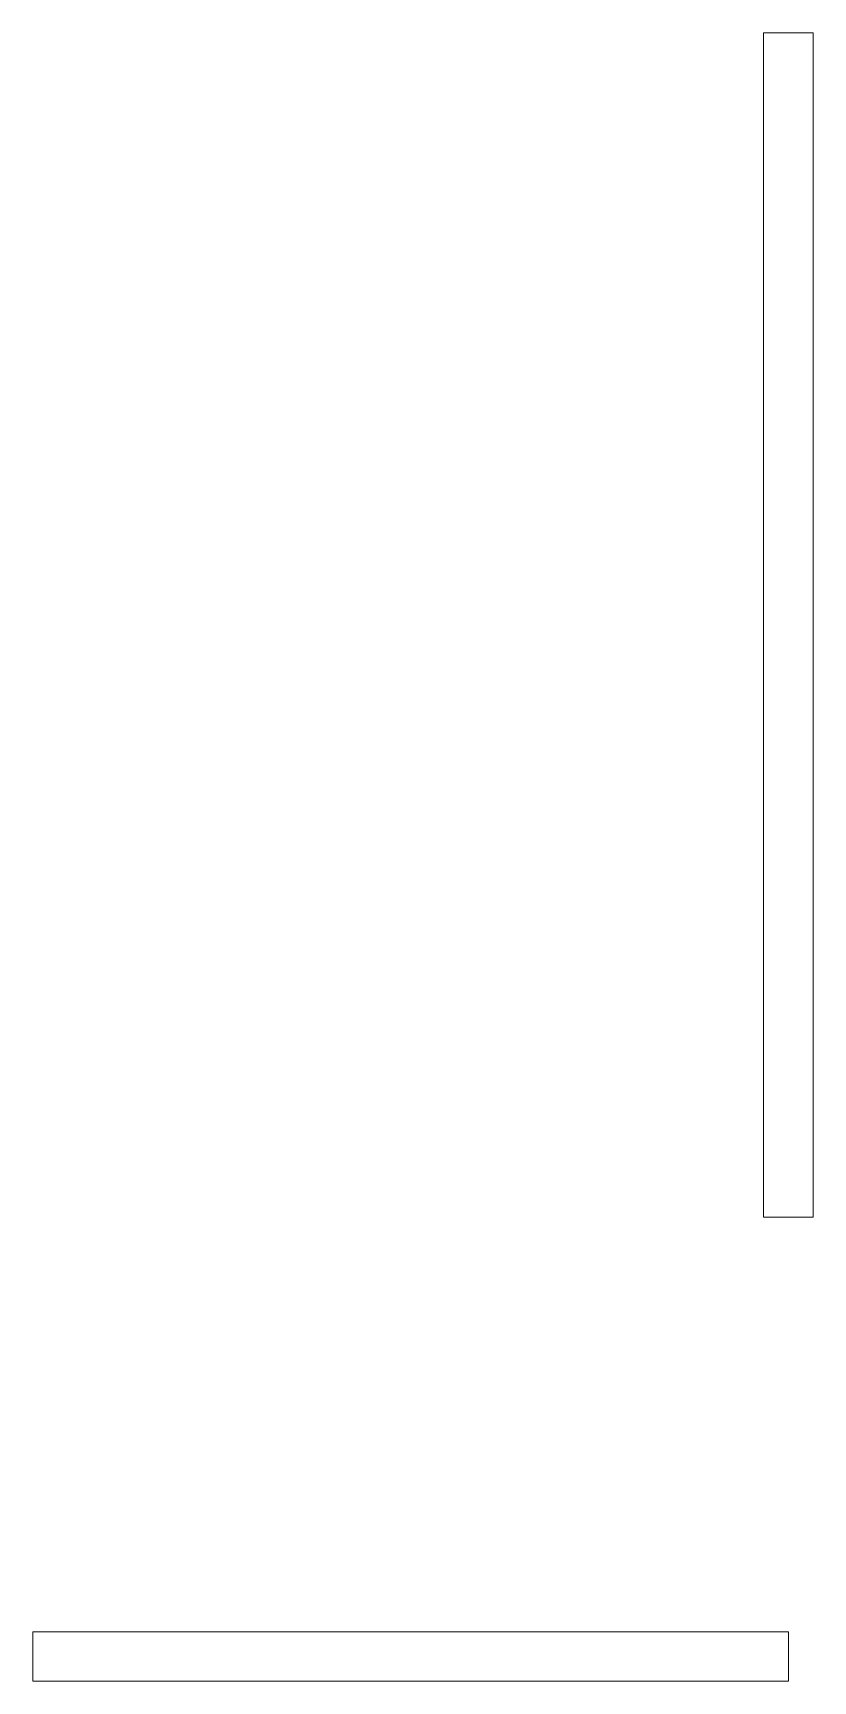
# Model space of a CAD drawing. Header units: inches. Extents: x 1 to 127281, y -26064 to 104775.
# Drawn here: x 25302.4 to 25381.4, y -22696.3 to -22529.3 of the extents above; entities that cross this region are included whole.
import ezdxf

# ---------------------------------------------------------------- set-up
doc = ezdxf.new("R2010")
doc.units = ezdxf.units.IN
doc.header["$MEASUREMENT"] = 0
doc.layers.add('A-WALL', color=113, linetype='Continuous', lineweight=9)

# ---------------------------------------------------------------- blocks, each defined once
blk = doc.blocks.new('Locker Rooms_Ryan_ifc-1-Site Plan - Phase 1')
at = {"layer": 'A-WALL', "color": 7}
for p, q in [((25381.39, -22529.3), (25376.39, -22529.3)), ((25376.39, -22529.3), (25376.39, -22649.3)), ((25381.39, -22649.3), (25381.39, -22529.3)), ((25376.39, -22649.3), (25381.39, -22649.3)), ((25378.89, -22691.3), (25302.39, -22691.3)), ((25302.39, -22691.3), (25302.39, -22696.3)), ((25378.89, -22696.3), (25378.89, -22691.3)), ((25302.39, -22696.3), (25378.89, -22696.3))]:
    blk.add_line(p, q, dxfattribs=at)

msp = doc.modelspace()

# ---------------------------------------------------------------- block references
at = {"lineweight": 5}
msp.add_blockref('Locker Rooms_Ryan_ifc-1-Site Plan - Phase 1', (0, 0), dxfattribs=at)

doc.saveas('drawing.dxf')
